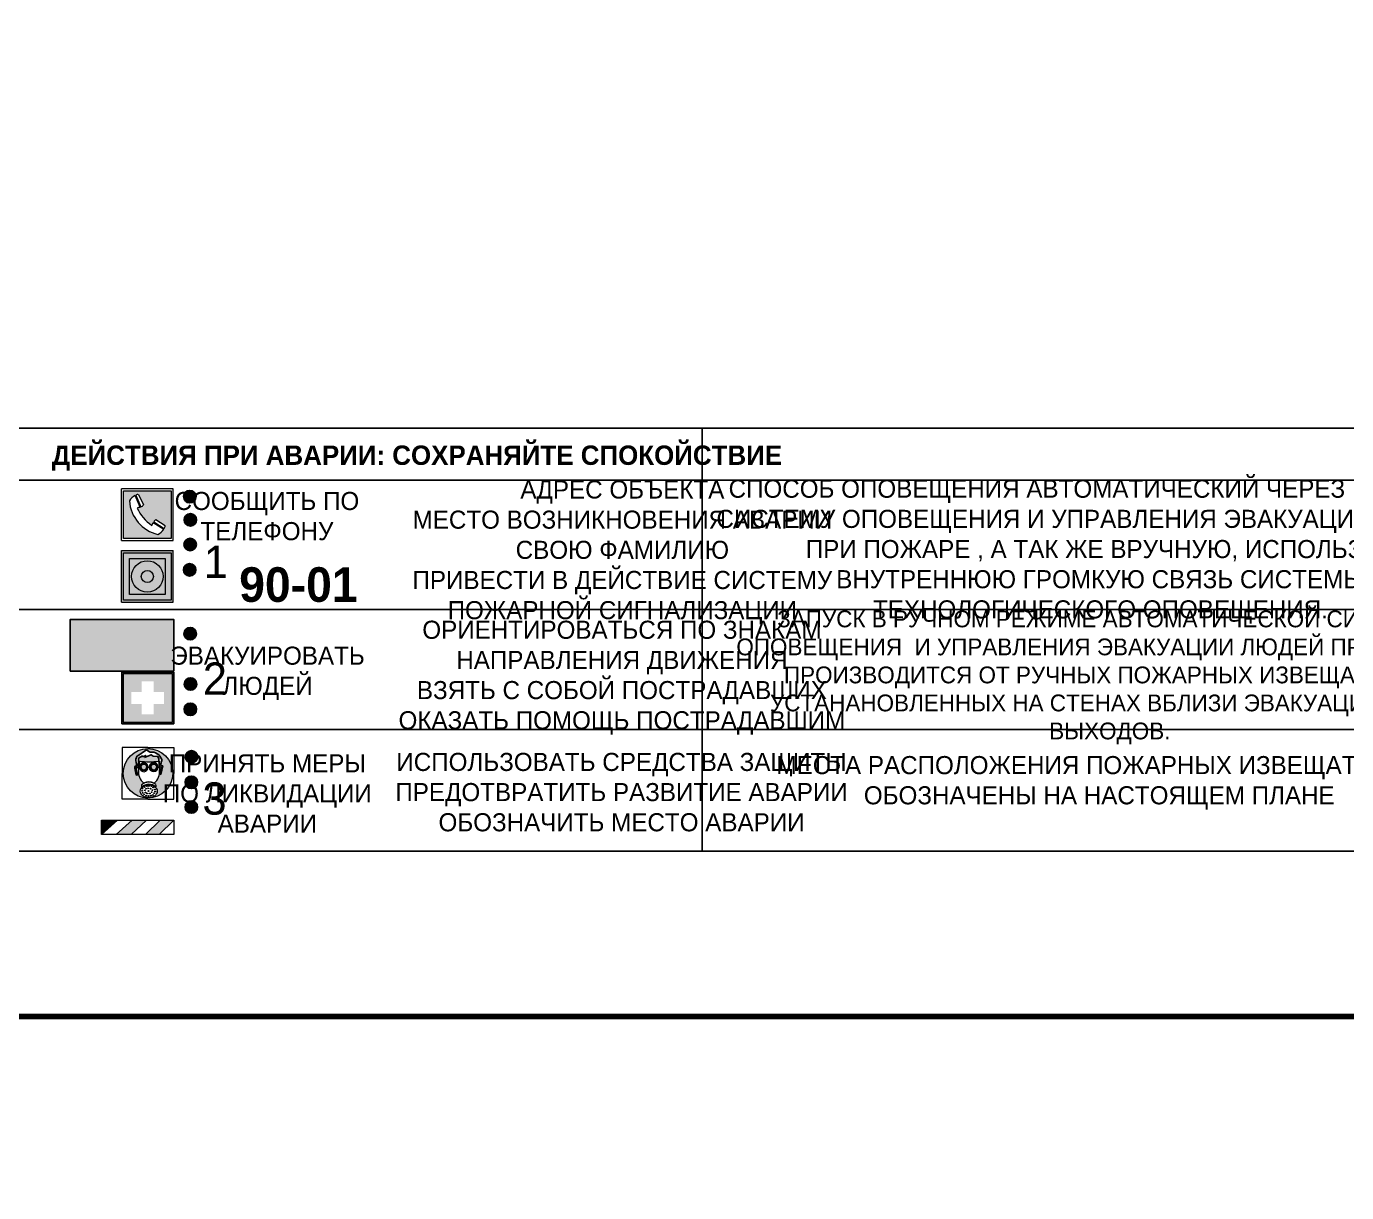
# Model space of a CAD drawing. Header units: millimetres. Extents: x 13114 to 67229, y 22859 to 38520.
# Drawn here: x 24247.4 to 24451.7, y 31263.4 to 31443.8 of the extents above; entities that cross this region are included whole.
import ezdxf

# ---------------------------------------------------------------- set-up
doc = ezdxf.new("R2010")
doc.units = ezdxf.units.MM
doc.styles.add('обычный', font='arial.ttf')

# ---------------------------------------------------------------- blocks, each defined once
blk = doc.blocks.new('A$C38D26F80')
h = blk.add_hatch(color=5)
h.dxf.hatch_style = 1
h.paths.add_polyline_path([(-8.77, -4.48, 1), (-0.19, -4.48, 1)])
h.paths.add_polyline_path([(-6.75, -3.58), (-6.75, -3.31), (-6.62, -3.22), (-6.5, -3.22), (-6.42, -3.3), (-6.39, -3.28), (-6.59, -2.23), (-6.59, -2.01), (-6.38, -1.58), (-4.76, -0.4), (-4.13, -0.79, -0.362848), (-2.1, -2.1, -0.201049), (-2.17, -2.48, 0.085434), (-2.26, -3.13), (-1.9, -3.16), (-2.25, -4.7), (-2.4, -4.59), (-2.43, -4.34), (-2.36, -4.34), (-2.14, -3.34), (-2.47, -3.42), (-2.58, -1.95), (-2.77, -1.58), (-3.58, -1.52), (-3.92, -1.26), (-5.05, -1.73), (-4.87, -1.39), (-5.41, -1.6), (-5.41, -1.46), (-6.13, -1.87), (-6.18, -3.5), (-6.56, -3.47), (-6.37, -4.59), (-6.16, -4.43), (-6.16, -4.66), (-6.36, -4.79), (-6.37, -4.8), (-6.51, -4.76)], flags=16)
h.paths.add_polyline_path([(-6.51, -4.76), (-6.36, -4.79), (-6.37, -4.8)], flags=0)
h.paths.add_polyline_path([(-5.92, -2.34, 0.089508), (-2.67, -2.35), (-2.48, -3.88, -0.268602), (-3.4, -6.18, 0.262449), (-5.2, -6.18, -0.268602), (-6.11, -3.88)], flags=16)
edge = h.paths.add_edge_path(flags=16)
edge.add_ellipse((-5.19, -3.41), major_axis=(0, 0.842), ratio=0.848992, start_angle=0, end_angle=360)
edge = h.paths.add_edge_path(flags=0)
edge.add_ellipse((-5.19, -3.39), major_axis=(0, 0.665), ratio=0.853798, start_angle=0, end_angle=360)
edge = h.paths.add_edge_path(flags=0)
edge.add_ellipse((-5.19, -3.4), major_axis=(0, 0.528), ratio=0.864094, start_angle=0, end_angle=360)
edge = h.paths.add_edge_path(flags=16)
edge.add_ellipse((-3.47, -3.4), major_axis=(0, 0.842), ratio=0.848992, start_angle=0, end_angle=360)
h.paths.add_polyline_path([(-3.13, -6.45), (-3.13, -6.84, 0.383174), (-5.57, -6.85), (-5.57, -6.49, -0.369952)], flags=16)
edge = h.paths.add_edge_path(flags=0)
edge.add_ellipse((-3.47, -3.39), major_axis=(0, 0.665), ratio=0.853798, start_angle=0, end_angle=360)
edge = h.paths.add_edge_path(flags=0)
edge.add_ellipse((-3.47, -3.4), major_axis=(0, 0.528), ratio=0.864094, start_angle=0, end_angle=360)
edge = h.paths.add_edge_path(flags=16)
edge.add_ellipse((-4.34, -7.57), major_axis=(-1.48, 0), ratio=0.744955, start_angle=0, end_angle=360)
h.paths.add_polyline_path([(-5.01, -6.85, -1), (-5.15, -6.85, -1)], flags=0)
h.paths.add_polyline_path([(-5.33, -7.14, -1), (-5.47, -7.14, -1)], flags=0)
h.paths.add_polyline_path([(-4.61, -6.71, -1), (-4.74, -6.71, -1)], flags=16)
h.paths.add_polyline_path([(-5.43, -7.51, -1), (-5.57, -7.51, -1)], flags=0)
h.paths.add_polyline_path([(-4.26, -6.67, -1), (-4.4, -6.67, -1)], flags=16)
h.paths.add_polyline_path([(-4.74, -7.14, -1), (-4.88, -7.14, -1)], flags=0)
h.paths.add_polyline_path([(-4.93, -7.43, -1), (-5.07, -7.43, -1)], flags=0)
h.paths.add_polyline_path([(-4.41, -7.07, -1), (-4.54, -7.07, -1)], flags=0)
h.paths.add_polyline_path([(-5.33, -7.87, -1), (-5.46, -7.87, -1)], flags=0)
h.paths.add_polyline_path([(-3.8, -6.71, -1), (-3.94, -6.71, -1)], flags=16)
h.paths.add_polyline_path([(-4.85, -7.78, -1), (-4.98, -7.78, -1)], flags=0)
h.paths.add_polyline_path([(-3.96, -7.14, -1), (-4.1, -7.14, -1)], flags=0)
h.paths.add_polyline_path([(-4.33, -7.53, -1), (-4.47, -7.53, -1)], flags=0)
h.paths.add_polyline_path([(-5.09, -8.12, -1), (-5.23, -8.12, -1)], flags=0)
h.paths.add_polyline_path([(-3.5, -6.94, -1), (-3.64, -6.94, -1)], flags=0)
h.paths.add_polyline_path([(-4.54, -7.97, -1), (-4.68, -7.97, -1)], flags=0)
h.paths.add_polyline_path([(-3.66, -7.39, -1), (-3.8, -7.39, -1)], flags=0)
h.paths.add_polyline_path([(-4.73, -8.35, -1), (-4.86, -8.35, -1)], flags=0)
h.paths.add_polyline_path([(-4.09, -7.96, -1), (-4.23, -7.96, -1)], flags=0)
h.paths.add_polyline_path([(-3.77, -7.74, -1), (-3.91, -7.74, -1)], flags=0)
h.paths.add_polyline_path([(-3.22, -7.27, -1), (-3.35, -7.27, -1)], flags=0)
h.paths.add_polyline_path([(-4.34, -8.4, -1), (-4.47, -8.4, -1)], flags=0)
h.paths.add_polyline_path([(-3.16, -7.61, -1), (-3.3, -7.61, -1)], flags=0)
h.paths.add_polyline_path([(-3.9, -8.35, -1), (-4.04, -8.35, -1)], flags=0)
h.paths.add_polyline_path([(-3.32, -7.91, -1), (-3.46, -7.91, -1)], flags=0)
h.paths.add_polyline_path([(-3.55, -8.23, -1), (-3.69, -8.23, -1)], flags=0)
at = {"color": 5, "lineweight": 5}
for p, q in [((-4.48, 0), (-8.96, 0)), ((-8.96, 0), (-8.96, -4.48)), ((-4.48, 0), (0, 0)), ((0, 0), (0, -4.48)), ((-6.59, -2.01), (-6.38, -1.58)), ((-6.59, -2.23), (-6.59, -2.01)), ((-6.39, -3.28), (-6.59, -2.23)), ((-6.38, -1.58), (-4.76, -0.4)), ((-6.13, -1.87), (-6.18, -3.5)), ((-5.41, -1.46), (-6.13, -1.87)), ((-4.87, -1.39), (-5.41, -1.6)), ((-5.41, -1.6), (-5.41, -1.46)), ((-3.92, -1.26), (-5.05, -1.73)), ((-5.05, -1.73), (-4.87, -1.39)), ((-4.76, -0.4), (-4.13, -0.79)), ((-3.58, -1.52), (-3.92, -1.26)), ((-2.77, -1.58), (-3.58, -1.52)), ((-2.58, -1.95), (-2.77, -1.58)), ((-2.47, -3.42), (-2.58, -1.95)), ((-8.96, -8.96), (-8.96, -4.48)), ((-6.75, -3.31), (-6.62, -3.22)), ((-6.75, -3.58), (-6.75, -3.31)), ((-6.51, -4.76), (-6.75, -3.58)), ((-6.62, -3.22), (-6.5, -3.22)), ((-6.18, -3.5), (-6.56, -3.47)), ((-6.56, -3.47), (-6.37, -4.59)), ((-6.5, -3.22), (-6.42, -3.3)), ((-6.42, -3.3), (-6.39, -3.28)), ((-6.37, -4.59), (-6.16, -4.43)), ((-6.16, -4.43), (-6.16, -4.66)), ((-5.92, -2.34), (-6.11, -3.88)), ((-2.67, -2.34), (-2.48, -3.88)), ((-2.14, -3.34), (-2.47, -3.42)), ((-2.43, -4.34), (-2.4, -4.59)), ((-2.43, -4.34), (-2.36, -4.34)), ((-2.36, -4.34), (-2.14, -3.34)), ((-1.9, -3.16), (-2.26, -3.13)), ((-2.25, -4.7), (-1.9, -3.16)), ((0, -8.96), (0, -4.48)), ((-6.37, -4.8), (-6.51, -4.76)), ((-6.16, -4.66), (-6.37, -4.8)), ((-5.57, -6.49), (-5.57, -6.85)), ((-3.13, -6.45), (-3.13, -6.84)), ((-2.4, -4.59), (-2.25, -4.7)), ((-4.48, -8.96), (-8.96, -8.96)), ((-4.48, -8.96), (0, -8.96))]:
    blk.add_line(p, q, dxfattribs=at)
at = {"color": 5}
for p, q in [((-6.59, -2.01), (-6.38, -1.58)), ((-6.59, -2.23), (-6.59, -2.01)), ((-6.39, -3.28), (-6.59, -2.23)), ((-6.38, -1.58), (-4.76, -0.4)), ((-6.13, -1.87), (-6.18, -3.5)), ((-5.41, -1.46), (-6.13, -1.87)), ((-4.87, -1.39), (-5.41, -1.6)), ((-5.41, -1.6), (-5.41, -1.46)), ((-3.92, -1.26), (-5.05, -1.73)), ((-5.05, -1.73), (-4.87, -1.39)), ((-4.76, -0.4), (-4.13, -0.79)), ((-3.58, -1.52), (-3.92, -1.26)), ((-2.77, -1.58), (-3.58, -1.52)), ((-2.58, -1.95), (-2.77, -1.58)), ((-2.47, -3.42), (-2.58, -1.95)), ((-6.75, -3.31), (-6.62, -3.22)), ((-6.75, -3.58), (-6.75, -3.31)), ((-6.51, -4.76), (-6.75, -3.58)), ((-6.62, -3.22), (-6.5, -3.22)), ((-6.18, -3.5), (-6.56, -3.47)), ((-6.56, -3.47), (-6.37, -4.59)), ((-6.5, -3.22), (-6.42, -3.3)), ((-6.42, -3.3), (-6.39, -3.28)), ((-6.37, -4.59), (-6.16, -4.43)), ((-6.16, -4.43), (-6.16, -4.66)), ((-2.14, -3.34), (-2.47, -3.42)), ((-2.4, -4.59), (-2.43, -4.34)), ((-2.43, -4.34), (-2.36, -4.34)), ((-2.36, -4.34), (-2.14, -3.34)), ((-2.26, -3.13), (-1.9, -3.16)), ((-1.9, -3.16), (-2.25, -4.7)), ((-6.37, -4.8), (-6.51, -4.76)), ((-6.36, -4.79), (-6.51, -4.76)), ((-6.16, -4.66), (-6.37, -4.8)), ((-6.16, -4.66), (-6.36, -4.79)), ((-2.25, -4.7), (-2.4, -4.59))]:
    blk.add_line(p, q, dxfattribs=at)
at = {"color": 5, "lineweight": 5}
for centre, radius in [((-4.48, -4.48), 4.29), ((-5.08, -6.85), 0.0678), ((-4.67, -6.71), 0.0678), ((-4.33, -6.67), 0.0678), ((-3.87, -6.71), 0.0678), ((-5.5, -7.51), 0.0678), ((-5.4, -7.14), 0.0678), ((-5.4, -7.87), 0.0678), ((-5.16, -8.12), 0.0678), ((-5, -7.43), 0.0678), ((-4.91, -7.78), 0.0678), ((-4.81, -7.14), 0.0678), ((-4.79, -8.35), 0.0678), ((-4.61, -7.97), 0.0678), ((-4.47, -7.07), 0.0678), ((-4.4, -7.53), 0.0678), ((-4.4, -8.4), 0.0678), ((-4.16, -7.96), 0.0678), ((-4.03, -7.14), 0.0678), ((-3.97, -8.35), 0.0678), ((-3.84, -7.74), 0.0678), ((-3.73, -7.39), 0.0678), ((-3.62, -8.23), 0.0678), ((-3.57, -6.94), 0.0678), ((-3.39, -7.91), 0.0678), ((-3.28, -7.27), 0.0678), ((-3.23, -7.61), 0.0678)]:
    blk.add_circle(centre, radius, dxfattribs=at)
at = {"color": 5}
for centre, radius, start, end in [((-3.89, -2.66), 1.88, 17.387, 97.1599), ((-2.6, -2.2), 0.511, 326.3906, 11.8614), ((-0.35, -3.07), 1.91, 162.2553, 181.7878)]:
    blk.add_arc(centre, radius, start, end, dxfattribs=at)
at = {"color": 5, "lineweight": 5}
for centre, radius, start, end in [((-2.6, -2.2), 0.513, 326.4781, 11.7739), ((-3.66, -4.24), 2.47, 171.573, 231.7124), ((-4.28, 6.66), 9.15, 259.6987, 280.1569), ((-4.93, -4.24), 2.47, 308.2876, 8.427), ((-0.47, -3.05), 1.79, 161.5846, 182.4584), ((-4.33, -7.88), 1.87, 50.358, 131.5662), ((-4.34, -8.2), 1.82, 48.4943, 132.3565), ((-4.3, -7.78), 1.83, 60.5889, 119.4111)]:
    blk.add_arc(centre, radius, start, end, dxfattribs=at)
for centre, major_axis, ratio in [((-5.19, -3.41), (0, 0.842), 0.848992), ((-5.19, -3.39), (0, 0.665), 0.853798), ((-5.19, -3.4), (0, 0.528), 0.864094), ((-3.47, -3.4), (0, 0.842), 0.848992), ((-3.47, -3.39), (0, 0.665), 0.853798), ((-3.47, -3.4), (0, 0.528), 0.864094), ((-4.34, -7.57), (-1.48, 0), 0.744955)]:
    blk.add_ellipse(centre, major_axis=major_axis, ratio=ratio, dxfattribs=at)
blk = doc.blocks.new('A$C47DD6509')
at = {"lineweight": 5}
for points in [[(-8.69, 0), (-11.19, 0), (-11.19, -2.22)], [(-4.22, 0), (-6.45, 0), (-8.91, -2.22), (-6.61, -2.22)], [(0, 0), (-2.09, 0), (-4.36, -2.22), (-2.29, -2.22)]]:
    blk.add_hatch(color=242, dxfattribs=at).paths.add_polyline_path(points)
at = {"color": 242, "lineweight": 5}
for p, q in [((-11.19, -2.22), (-8.69, 0)), ((-11.19, -2.22), (-11.19, 0)), ((-11.19, 0), (-8.69, 0)), ((-11.19, 0), (0, 0)), ((-8.91, -2.22), (-6.45, 0)), ((-6.61, -2.22), (-4.22, 0)), ((-4.36, -2.22), (-2.09, 0)), ((-2.29, -2.22), (0, 0)), ((0, 0), (0, -2.22)), ((0, -2.22), (-11.19, -2.22))]:
    blk.add_line(p, q, dxfattribs=at)
blk = doc.blocks.new('A$C32E8229D')
at = {"true_color": 0xffffff}
blk.add_hatch(color=7, dxfattribs=at).paths.add_polyline_path([(0, 0), (0, -8), (16, -8), (16, 0)])
h = blk.add_hatch(color=126)
h.paths.add_polyline_path([(0.2, -0.2), (15.8, -0.2), (15.8, -7.8), (0.2, -7.8)])
h.paths.add_polyline_path([(13.49, -2.05), (12.08, -2.05), (11.37, -2.63, 0.162397), (11.29, -2.84), (11.29, -3.63), (10.35, -3.63), (10.35, -4.05), (11.68, -4.05), (11.68, -3.48), (12.26, -4.28), (11.29, -5.1), (11.29, -6.78), (11.85, -6.78), (11.85, -5.44), (12.8, -4.64), (12.8, -5.94), (14.46, -5.94), (14.46, -5.39), (13.45, -5.39), (13.45, -3.97), (12.46, -2.59), (13.15, -2.59), (13.69, -3.34), (14.18, -3)], flags=16)
h.paths.add_polyline_path([(10.74, -1.82, 1), (11.8, -1.82, 1)], flags=16)
h.paths.add_polyline_path([(9.39, -3.59), (5.99, -3.59), (6.56, -3.03), (5.91, -3.03), (5.1, -3.83), (5.91, -4.64), (6.56, -4.64), (5.99, -4.09), (9.39, -4.09)], flags=16)
h.paths.add_polyline_path([(4.29, -1.08), (1.72, -1.08), (1.72, -6.6), (4.29, -6.6)], flags=16)
at = {"color": 126}
blk.add_lwpolyline([(16, -8), (0, -8), (0, 0), (16, 0)], close=True, dxfattribs=at)
blk = doc.blocks.new('A$C18900ED3')
h = blk.add_hatch(color=126)
h.paths.add_polyline_path([(-0.18, -0.18), (-7.02, -0.18), (-7.02, -7.02), (-0.18, -7.02)])
h.paths.add_polyline_path([(-5.89, -4.46), (-5.89, -2.77), (-4.46, -2.77), (-4.46, -1.31), (-2.77, -1.31), (-2.77, -2.77), (-1.33, -2.77), (-1.33, -4.46), (-2.77, -4.46), (-2.77, -5.89), (-4.46, -5.89), (-4.46, -4.46)], flags=16)
at = {"color": 126}
for p, q in [((-7.2, 0), (-7.2, -7.2)), ((0, 0), (-7.2, 0)), ((0, -7.2), (0, 0)), ((-7.02, -7.02), (-7.02, -0.18)), ((-7.02, -0.18), (-0.18, -0.18)), ((-0.18, -0.18), (-0.18, -7.02)), ((-7.2, -7.2), (0, -7.2)), ((-0.18, -7.02), (-7.02, -7.02))]:
    blk.add_line(p, q, dxfattribs=at)
blk = doc.blocks.new('A$C456E1F9C')
at = {"lineweight": 5}
h = blk.add_hatch(color=242, dxfattribs=at)
h.paths.add_polyline_path([(0.51, -1.47), (0.51, -13.26), (12.29, -13.26), (12.29, -1.47)])
h.paths.add_polyline_path([(5.42, -4.95, -0.254479), (4.78, -5.4), (3.52, -2.53, -0.209735), (4.23, -2.4)], flags=16)
h.paths.add_polyline_path([(8.53, -8.6), (10.87, -10.17), (10.54, -10.76), (8.03, -9.13, -0.192251)], flags=16)
h.paths.add_polyline_path([(4.61, -5.49, 0.005518), (3.87, -5.72, 0.128647), (7.49, -10.01, 0.00809), (7.83, -9.33), (10.47, -10.97, -0.16736), (8.99, -12.25, -0.327862), (1.95, -3.95, -0.166952), (3.36, -2.62)], flags=16)
at = {"color": 242, "lineweight": 5}
for p, q in [((0, -13.77), (0, -0.97)), ((12.8, -0.97), (0, -0.97)), ((4.61, -5.49), (3.36, -2.62)), ((3.52, -2.53), (4.78, -5.4)), ((4.23, -2.4), (5.42, -4.95)), ((12.8, -13.77), (12.8, -0.97)), ((7.83, -9.33), (10.47, -10.97)), ((8.03, -9.13), (10.54, -10.76)), ((10.81, -10.12), (8.53, -8.6)), ((10.54, -10.76), (10.8, -10.3)), ((10.8, -10.3), (10.81, -10.12)), ((0, -13.77), (12.8, -13.77))]:
    blk.add_line(p, q, dxfattribs=at)
blk.add_lwpolyline([(0.51, -1.47), (12.29, -1.47), (12.29, -13.26), (0.51, -13.26)], close=True, dxfattribs=at)
for centre, radius, start, end in [((4.59, -5.34), 2.99, 114.2845, 152.1974), ((4.02, -3.27), 0.891, 76.3284, 123.7092), ((11.12, -3.31), 9.19, 183.9915, 256.6009), ((14.98, -39.1), 35.17, 107.1487, 108.4135), ((13.86, -0.94), 11.08, 205.5536, 234.8762), ((4.68, -4.59), 0.824, 276.9621, 334.0723), ((-13.31, 0.8), 23.44, 332.5487, 334.4027), ((8.94, -9.5), 0.989, 114.4092, 157.9388), ((7.87, -9.46), 3, 291.9291, 329.9329)]:
    blk.add_arc(centre, radius, start, end, dxfattribs=at)
blk = doc.blocks.new('A$C54414219')
at = {"true_color": 0xffffff}
h = blk.add_hatch(color=7, dxfattribs=at)
h.paths.add_polyline_path([(2.39, -9.45), (2.39, -18.3), (11.23, -18.3), (11.23, -9.45)], flags=0)
h.paths.add_polyline_path([(10.71, -13.87, -1), (2.92, -13.87, -1)], flags=0)
h.paths.add_polyline_path([(8.3, -13.87, -1), (5.33, -13.87, -1)], flags=0)
h.paths.add_polyline_path([(0.41, -7.47), (0.41, -20.27), (13.21, -20.27), (13.21, -7.47)])
h.paths.add_polyline_path([(0.92, -19.77), (12.71, -19.77), (12.71, -7.98), (0.92, -7.98)], flags=16)
h.paths.add_polyline_path([(11.23, -9.45), (11.23, -18.3), (2.39, -18.3), (2.39, -9.45)], flags=0)
at = {"lineweight": 5}
h = blk.add_hatch(color=242, dxfattribs=at)
h.paths.add_polyline_path([(12.71, -7.98), (0.92, -7.98), (0.92, -19.77), (12.71, -19.77)])
h.paths.add_polyline_path([(11.23, -18.3), (2.39, -18.3), (2.39, -9.45), (11.23, -9.45)], flags=16)
h.paths.add_polyline_path([(10.71, -13.87, -1), (2.92, -13.87, -1)], flags=0)
h.paths.add_polyline_path([(8.3, -13.87, -1), (5.33, -13.87, -1)], flags=0)
at = {"true_color": 0xffffff}
h = blk.add_hatch(color=7, dxfattribs=at)
h.paths.add_polyline_path([(2.39, -9.45), (2.39, -18.3), (11.23, -18.3), (11.23, -9.45)])
h.paths.add_polyline_path([(10.71, -13.87, -1), (2.92, -13.87, -1)], flags=16)
h.paths.add_polyline_path([(8.3, -13.87, -1), (5.33, -13.87, -1)], flags=0)
at = {"lineweight": 5}
h = blk.add_hatch(color=242, dxfattribs=at)
h.paths.add_polyline_path([(2.92, -13.87, 1), (10.71, -13.87, 1)])
h.paths.add_polyline_path([(8.3, -13.87, -1), (5.33, -13.87, -1)], flags=16)
at = {"color": 242, "lineweight": 5}
for p, q in [((0.41, -20.27), (0.41, -7.47)), ((0.41, -7.47), (13.21, -7.47)), ((0.41, -7.47), (13.21, -7.47)), ((13.21, -20.27), (13.21, -7.47)), ((0.41, -20.27), (13.21, -20.27))]:
    blk.add_line(p, q, dxfattribs=at)
for points in [[(0.92, -7.98), (12.71, -7.98), (12.71, -19.77), (0.92, -19.77)], [(2.39, -9.45), (11.23, -9.45), (11.23, -18.3), (2.39, -18.3)]]:
    blk.add_lwpolyline(points, close=True, dxfattribs=at)
for radius in [3.89, 1.49]:
    blk.add_circle((6.81, -13.87), radius, dxfattribs=at)

msp = doc.modelspace()

# ---------------------------------------------------------------- hatches: boundary and pattern name
at = {"lineweight": 0}
h = msp.add_hatch(color=256, dxfattribs=at)
h.dxf.hatch_style = 1
h.paths.add_polyline_path([(24271.7, 31371.05, 1), (24273.63, 31371.05, 1)])
h = msp.add_hatch(color=256, dxfattribs=at)
h.dxf.hatch_style = 1
h.paths.add_polyline_path([(24271.81, 31367.46, 1), (24273.74, 31367.46, 1)])
h = msp.add_hatch(color=256, dxfattribs=at)
h.dxf.hatch_style = 1
h.paths.add_polyline_path([(24271.77, 31363.65, 1), (24273.7, 31363.65, 1)])
h = msp.add_hatch(color=256, dxfattribs=at)
h.dxf.hatch_style = 1
h.paths.add_polyline_path([(24271.69, 31359.72, 1), (24273.62, 31359.72, 1)])
h = msp.add_hatch(color=256, dxfattribs=at)
h.dxf.hatch_style = 1
h.paths.add_polyline_path([(24271.77, 31349.84, 1), (24273.7, 31349.84, 1)])
h = msp.add_hatch(color=256, dxfattribs=at)
h.dxf.hatch_style = 1
h.paths.add_polyline_path([(24271.81, 31342.06, 1), (24273.74, 31342.06, 1)])
h = msp.add_hatch(color=256, dxfattribs=at)
h.dxf.hatch_style = 1
h.paths.add_polyline_path([(24271.8, 31338.15, 1), (24273.73, 31338.15, 1)])
h = msp.add_hatch(color=256, dxfattribs=at)
h.dxf.hatch_style = 1
h.paths.add_polyline_path([(24271.96, 31330.8, 1), (24273.89, 31330.8, 1)])
h = msp.add_hatch(color=256, dxfattribs=at)
h.dxf.hatch_style = 1
h.paths.add_polyline_path([(24271.96, 31326.86, 1), (24273.89, 31326.86, 1)])
h = msp.add_hatch(color=256, dxfattribs=at)
h.dxf.hatch_style = 1
h.paths.add_polyline_path([(24271.96, 31323.02, 1), (24273.89, 31323.02, 1)])

# ---------------------------------------------------------------- linework, layer by layer
at = {"color": 1, "lineweight": 100}
for points in [[(24039.09, 31685.6), (24639.09, 31685.6), (24639.09, 31290.6), (24039.09, 31290.6)], [(24039.09, 31290.6), (24639.09, 31290.6), (24639.09, 30895.6), (24039.09, 30895.6)]]:
    msp.add_lwpolyline(points, close=True, dxfattribs=at)
for points in [[(24208.22, 31373.58), (24351.99, 31373.58), (24351.99, 31381.63), (24208.22, 31381.63)], [(24351.99, 31381.63), (24473.71, 31381.63), (24473.71, 31316.18), (24351.99, 31316.18)], [(24351.99, 31381.63), (24473.71, 31381.63), (24473.71, 31373.58), (24351.99, 31373.58)], [(24208.22, 31373.58), (24351.99, 31373.58), (24351.99, 31316.18), (24208.22, 31316.18)], [(24351.99, 31373.58), (24473.71, 31373.58), (24473.71, 31353.59), (24351.99, 31353.59)], [(24473.71, 31353.59), (24351.99, 31353.59), (24351.99, 31335.01), (24473.71, 31335.01)]]:
    msp.add_lwpolyline(points, close=True)
for points in [[(24266.64, 31353.59), (24208.22, 31353.59), (24351.99, 31353.59)], [(24266.64, 31335.01), (24208.22, 31335.01), (24351.99, 31335.01)]]:
    msp.add_lwpolyline(points)
for centre in [(24272.67, 31371.05), (24272.77, 31367.46), (24272.73, 31363.65), (24272.65, 31359.72), (24272.74, 31349.84), (24272.78, 31342.06), (24272.77, 31338.15), (24272.93, 31330.8), (24272.92, 31326.86), (24272.92, 31323.02)]:
    msp.add_circle(centre, 0.966)

# ---------------------------------------------------------------- block references
for name, p, xscale, yscale, zscale in [('A$C456E1F9C', (24262.11, 31372.86), 0.625, 0.625, 0.625), ('A$C54414219', (24261.85, 31367.37), 0.625, 0.625, 0.625), ('A$C18900ED3', (24270.18, 31343.91), 1.111111111007631, 1.111111111007631, 1.111111111007631), ('A$C38D26F80', (24270.2, 31332.24), 0.8928571427240968, 0.8928571427240968, 0.8928571427240968)]:
    msp.add_blockref(name, p, dxfattribs=dict(xscale=xscale, yscale=yscale, zscale=zscale))
at = {"xscale": -1}
msp.add_blockref('A$C32E8229D', (24270.18, 31352.06), dxfattribs=at)
at = {"color": 242, "true_color": 0xc1121c}
msp.add_blockref('A$C47DD6509', (24270.2, 31321.02), dxfattribs=at)

# ---------------------------------------------------------------- texts
at = {"lineweight": 0, "attachment_point": 5, "style": 'обычный'}
for s, insert, char_height, width in [('{\\fProxima Nova Rg|b1|i0|c204|p2;ДЕЙСТВИЯ ПРИ АВАРИИ: СОХРАНЯЙТЕ СПОКОЙСТВИЕ\\H1.6644x; }', (24307.83, 31377.03), 3, 175.1736), ('{\\fProxima Nova Rg|b0|i0|c204|p2;СПОСОБ ОПОВЕЩЕНИЯ АВТОМАТИЧЕСКИЙ ЧЕРЕЗ РЕЧЕВУЮ СИСТЕМУ ОПОВЕЩЕНИЯ И УПРАВЛЕНИЯ ЭВАКУАЦИЕЙ ЛЮДЕЙ ПРИ ПОЖАРЕ , А ТАК ЖЕ ВРУЧНУЮ, ИСПОЛЬЗУЯ ВНУТРЕННЮЮ ГРОМКУЮ СВЯЗЬ СИСТЕМЫ ТЕХНОЛОГИЧЕСКОГО ОПОВЕЩЕНИЯ.}', (24413.61, 31362.54), 2.8, 118.5618), ('\\pi-8.4,l8.4,t8.4;{\\fProxima Nova Rg|b0|i0|c204|p2;АДРЕС ОБЪЕКТА\\PМЕСТО ВОЗНИКНОВЕНИЯ АВАРИИ\\PСВОЮ ФАМИЛИЮ\\PПРИВЕСТИ В ДЕЙСТВИЕ СИСТЕМУ \\PПОЖАРНОЙ СИГНАЛИЗАЦИИ}', (24339.62, 31362.42), 2.8, 126.6484), ('{\\fProxima Nova Rg|b0|i0|c204|p2;СООБЩИТЬ ПО \\PТЕЛЕФОНУ}', (24284.61, 31368.03), 2.8, 126.6484), ('{\\fProxima Nova Rg|b0|i0|c204|p2;1\\H1.1667x; }', (24276.71, 31360.97), 5, 126.6484), ('{\\fProxima Nova Rg|b1|i0|c204|p2;\\H1.0714x;90-01\\fProxima Nova Rg|b0|i0|c204|p2;\\H0.93331x; \\H1.3449x; }', (24289.48, 31357.41), 5, 126.6484), ('{\\fProxima Nova Rg|b0|i0|c204|p2;\\P\\pt7.8;ЗАПУСК В РУЧНОМ РЕЖИМЕ АВТОМАТИЧЕСКОЙ СИСТЕМЫ ОПОВЕЩЕНИЯ  И УПРАВЛЕНИЯ ЭВАКУАЦИИ ЛЮДЕЙ ПРИ ПОЖАРЕ ПРОИЗВОДИТСЯ ОТ РУЧНЫХ ПОЖАРНЫХ ИЗВЕЩАТЕЛЕЙ, УСТАНАНОВЛЕННЫХ НА СТЕНАХ ВБЛИЗИ ЭВАКУАЦИОННЫХ ВЫХОДОВ. }', (24415.06, 31345.26), 2.6, 121.7868), ('\\pi-8.4,l8.4,t8.4;{\\fProxima Nova Rg|b0|i0|c204|p2;ОРИЕНТИРОВАТЬСЯ ПО ЗНАКАМ \\PНАПРАВЛЕНИЯ ДВИЖЕНИЯ\\PВЗЯТЬ С СОБОЙ ПОСТРАДАВШИХ\\PОКАЗАТЬ ПОМОЩЬ ПОСТРАДАВШИМ}', (24339.55, 31343.05), 2.8, 126.6484), ('{\\fProxima Nova Rg|b0|i0|c204|p2;ЭВАКУИРОВАТЬ \\PЛЮДЕЙ}', (24284.71, 31343.71), 2.8, 126.6484), ('{\\fProxima Nova Rg|b0|i0|c204|p2;2\\H1.1967x; }', (24276.56, 31342.89), 5, 126.6484), ('{\\fProxima Nova Rg|b0|i0|c204|p2;ПРИНЯТЬ МЕРЫ \\PПО ЛИКВИДАЦИИ \\PАВАРИИ}', (24284.67, 31325.13), 2.8, 126.6484), ('\\pi-8.4,l8.4,t8.4;{\\fProxima Nova Rg|b0|i0|c204|p2;ИСПОЛЬЗОВАТЬ СРЕДСТВА ЗАЩИТЫ \\PПРЕДОТВРАТИТЬ РАЗВИТИЕ АВАРИИ\\PОБОЗНАЧИТЬ МЕСТО АВАРИИ}', (24339.49, 31325.32), 2.8, 126.6484), ('\\pt8.4;{\\fProxima Nova Rg|b0|i0|c204|p2;\\PМЕСТА РАСПОЛОЖЕНИЯ ПОЖАРНЫХ ИЗВЕЩАТЕЛЕЙ ОБОЗНАЧЕНЫ НА НАСТОЯЩЕМ ПЛАНЕ}', (24413.42, 31329.11), 2.8, 118.5618), ('{\\fProxima Nova Rg|b0|i0|c204|p2;3\\H1.1967x; }', (24276.5, 31324.31), 5, 126.6484)]:
    msp.add_mtext(s, dxfattribs=dict(at, insert=insert, char_height=char_height, width=width))

doc.saveas('drawing.dxf')
